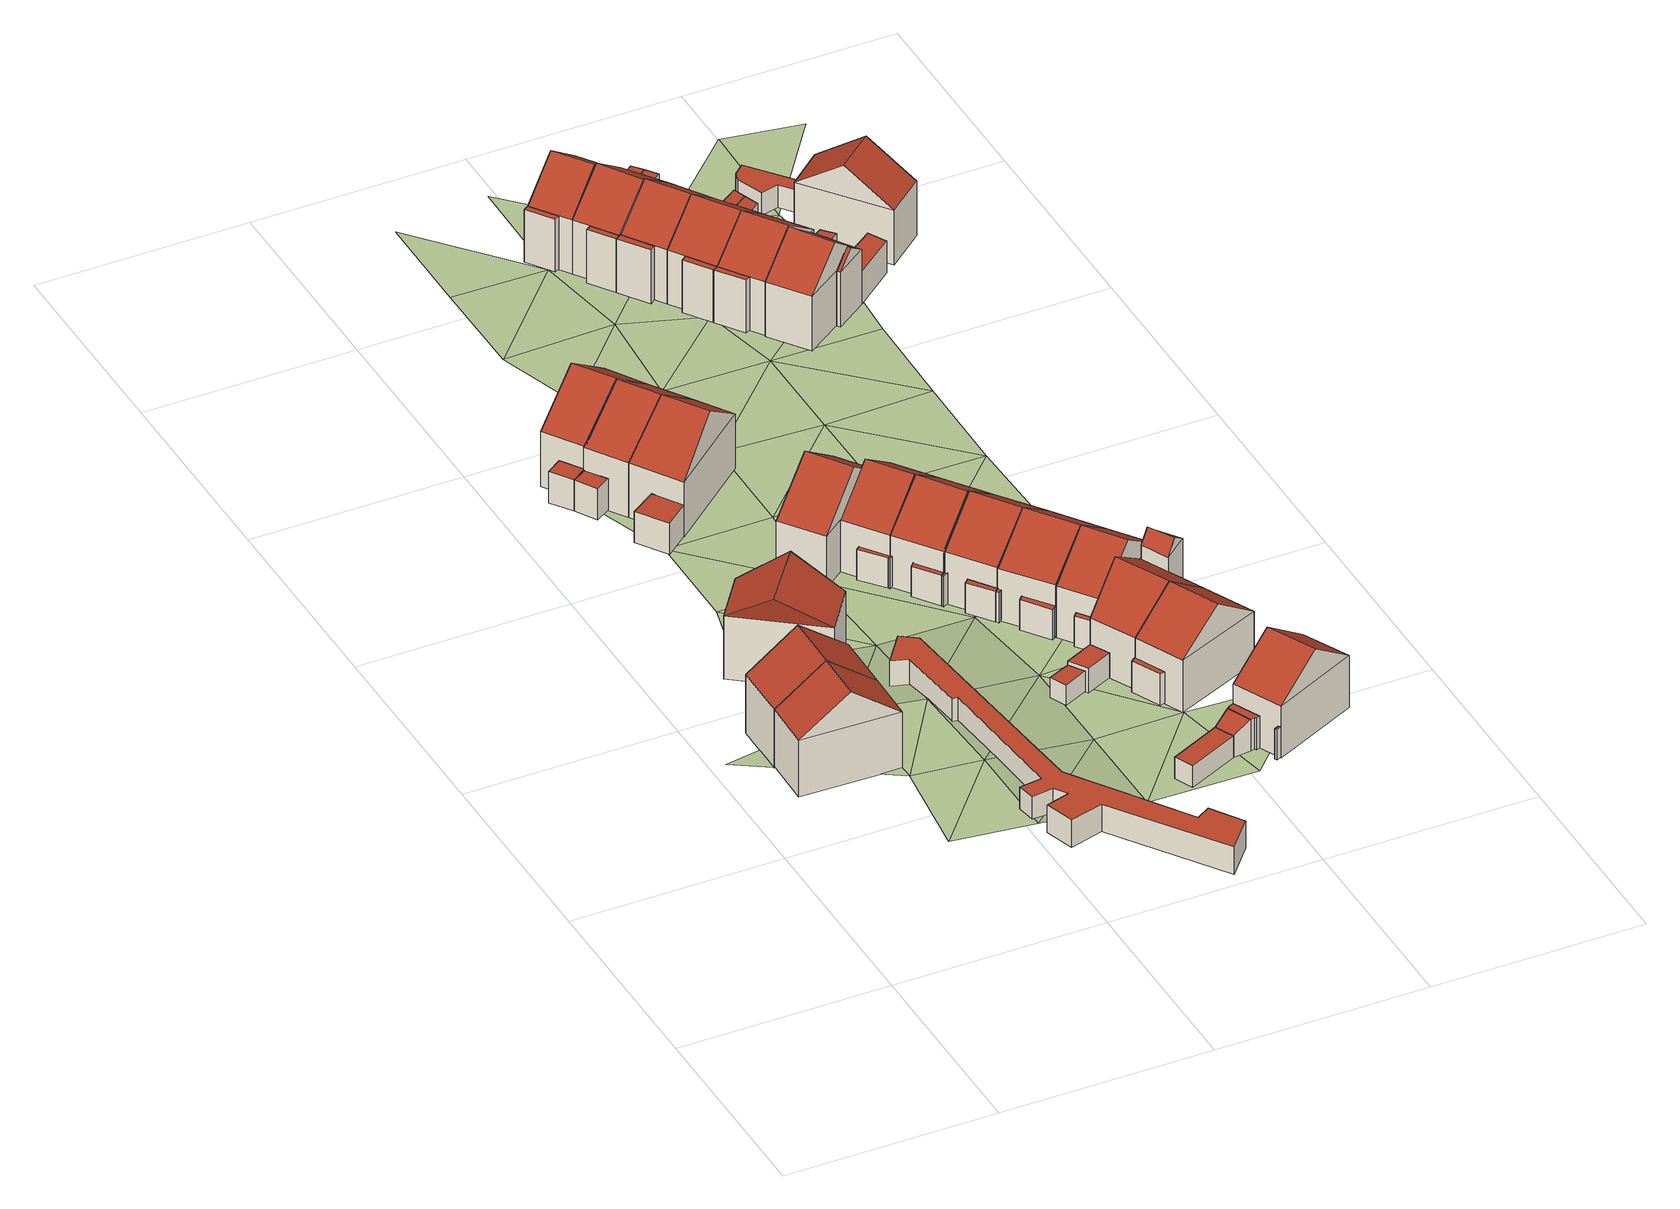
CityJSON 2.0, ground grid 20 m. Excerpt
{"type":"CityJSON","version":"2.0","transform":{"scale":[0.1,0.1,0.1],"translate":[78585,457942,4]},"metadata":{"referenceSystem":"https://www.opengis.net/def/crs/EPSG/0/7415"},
"CityObjects":{
"building1":{"type":"Building","attributes":{"roofType":"1030","RelativeEavesHeight":5.78,"RelativeRidgeHeight":9.32,"AbsoluteEavesHeight":11.36,"AbsoluteRidgeHeight":14.9,"validity":"0"},"geometry":[{"type":"Solid","lod":"2","boundaries":[[[[0,1,2,3]],[[1,4,5,2]],[[4,6,7,5]],[[6,0,3,7]],[[4,1,8]],[[0,6,9]],[[1,0,9,8]],[[6,4,8,9]],[[3,2,5,7]]]],"semantics":{"surfaces":[{"type":"WallSurface"},{"type":"RoofSurface","Direction":271.12,"Slope":53.46},{"type":"RoofSurface","Direction":91.11,"Slope":53.46},{"type":"GroundSurface"}],"values":[[0,0,0,0,0,0,1,2,3]]}}]},
"building2":{"type":"Building","attributes":{"roofType":"1030","RelativeEavesHeight":5.96,"RelativeRidgeHeight":9.49,"AbsoluteEavesHeight":11.36,"AbsoluteRidgeHeight":14.9,"validity":"0"},"geometry":[{"type":"Solid","lod":"2","boundaries":[[[[1,10,11,12]],[[10,13,14,11]],[[13,4,15,14]],[[4,1,12,15]],[[13,10,16]],[[1,4,8]],[[10,1,8,16]],[[4,13,16,8]],[[12,11,14,15]]]],"semantics":{"surfaces":[{"type":"WallSurface"},{"type":"RoofSurface","Direction":271.12,"Slope":53.45},{"type":"RoofSurface","Direction":91.11,"Slope":53.45},{"type":"GroundSurface"}],"values":[[0,0,0,0,0,0,1,2,3]]}}]},
"building3":{"type":"Building","attributes":{"roofType":"1130","RelativeEavesHeight":6.51,"RelativeRidgeHeight":10.04,"AbsoluteEavesHeight":11.36,"AbsoluteRidgeHeight":14.9,"validity":"0"},"geometry":[{"type":"Solid","lod":"2","boundaries":[[[[17,18,19,20]],[[18,21,22,19]],[[21,23,24,22]],[[23,17,20,24]],[[21,18,25]],[[17,23,26]],[[18,17,26,25]],[[23,21,25,26]],[[20,19,22,24]]]],"semantics":{"surfaces":[{"type":"WallSurface"},{"type":"RoofSurface","Direction":216.66,"Slope":-25.27},{"type":"RoofSurface","Direction":127.35,"Slope":53.19},{"type":"RoofSurface","Direction":307.46,"Slope":52.43},{"type":"GroundSurface"}],"values":[[0,0,0,0,1,0,2,3,4]]}}]},
"building4":{"type":"Building","attributes":{"validity":"0"},"children":["building4-1","building4-2","building4-3"]},
"building4-1":{"type":"BuildingPart","attributes":{"roofType":"1000","RelativeEavesHeight":2.72,"RelativeRidgeHeight":2.72,"AbsoluteEavesHeight":7.45,"AbsoluteRidgeHeight":7.45,"validity":"0"},"parents":["building4"],"geometry":[{"type":"Solid","lod":"2","boundaries":[[[[27,28,29,30]],[[28,31,32,29]],[[31,33,34,32]],[[33,27,30,34]],[[33,31,28,27]],[[30,29,32,34]]]],"semantics":{"surfaces":[{"type":"WallSurface"},{"type":"RoofSurface","Direction":354.98,"Slope":90},{"type":"GroundSurface"}],"values":[[0,0,0,0,1,2]]}}]},
"building4-2":{"type":"BuildingPart","attributes":{"roofType":"1030","RelativeEavesHeight":2.73,"RelativeRidgeHeight":4.38,"AbsoluteEavesHeight":7.45,"AbsoluteRidgeHeight":9.09,"validity":"0"},"parents":["building4"],"geometry":[{"type":"Solid","lod":"2","boundaries":[[[[35,36,37,38]],[[36,33,34,37]],[[33,39,40,34]],[[39,35,38,40]],[[33,36,41]],[[35,39,42]],[[36,35,42,41]],[[39,33,41,42]],[[38,37,34,40]]]],"semantics":{"surfaces":[{"type":"WallSurface"},{"type":"RoofSurface","Direction":36.24,"Slope":44.99},{"type":"RoofSurface","Direction":216.6,"Slope":45},{"type":"GroundSurface"}],"values":[[0,0,0,0,0,0,1,2,3]]}}]},
"building4-3":{"type":"BuildingPart","attributes":{"roofType":"1000","RelativeEavesHeight":2.74,"RelativeRidgeHeight":2.74,"AbsoluteEavesHeight":7.45,"AbsoluteRidgeHeight":7.45,"validity":"0"},"parents":["building4"],"geometry":[{"type":"Solid","lod":"2","boundaries":[[[[35,43,44,38]],[[43,45,46,44]],[[45,36,37,46]],[[36,35,38,37]],[[36,45,43,35]],[[38,44,46,37]]]],"semantics":{"surfaces":[{"type":"WallSurface"},{"type":"RoofSurface","Direction":0,"Slope":90},{"type":"GroundSurface"}],"values":[[0,0,0,0,1,2]]}}]},
"building5":{"type":"Building","attributes":{"roofType":"1000","RelativeEavesHeight":2.79,"RelativeRidgeHeight":2.79,"AbsoluteEavesHeight":7.82,"AbsoluteRidgeHeight":7.82,"validity":"0"},"geometry":[{"type":"Solid","lod":"2","boundaries":[[[[47,48,49,50]],[[48,51,52,49]],[[51,53,54,52]],[[53,55,56,54]],[[55,57,58,56]],[[57,59,60,58]],[[59,61,62,60]],[[61,63,64,62]],[[63,65,66,64]],[[65,67,68,66]],[[67,69,70,68]],[[69,71,72,70]],[[71,73,74,72]],[[73,75,76,74]],[[75,77,78,76]],[[77,79,80,78]],[[79,81,82,80]],[[81,83,84,82]],[[83,47,50,84]],[[83,81,79,77,75,73,71,69,67,65,63,61,59,57,55,53,51,48,47]],[[50,49,52,54,56,58,60,62,64,66,68,70,72,74,76,78,80,82,84]]]],"semantics":{"surfaces":[{"type":"WallSurface"},{"type":"RoofSurface","Direction":0,"Slope":90},{"type":"GroundSurface"}],"values":[[0,0,0,0,0,0,0,0,0,0,0,0,0,0,0,0,0,0,0,1,2]]}}]},
"building6":{"type":"Building","attributes":{"validity":"0"},"children":["building6-1","building6-2","building6-3"]},
"building6-1":{"type":"BuildingPart","attributes":{"roofType":"1000","RelativeEavesHeight":3.16,"RelativeRidgeHeight":3.16,"AbsoluteEavesHeight":7.78,"AbsoluteRidgeHeight":7.78,"validity":"0"},"parents":["building6"],"geometry":[{"type":"Solid","lod":"2","boundaries":[[[[85,86,87,88]],[[86,89,90,87]],[[89,91,92,90]],[[91,85,88,92]],[[91,89,86,85]],[[88,87,90,92]]]],"semantics":{"surfaces":[{"type":"WallSurface"},{"type":"RoofSurface","Direction":0,"Slope":90},{"type":"GroundSurface"}],"values":[[0,0,0,0,1,2]]}}]},
"building6-2":{"type":"BuildingPart","attributes":{"roofType":"1030","RelativeEavesHeight":5.59,"RelativeRidgeHeight":9.43,"AbsoluteEavesHeight":10.07,"AbsoluteRidgeHeight":13.91,"validity":"0"},"parents":["building6"],"geometry":[{"type":"Solid","lod":"2","boundaries":[[[[93,94,95,96]],[[94,97,98,95]],[[97,99,100,98]],[[99,93,96,100]],[[97,94,101]],[[93,99,102]],[[94,93,102,101]],[[99,97,101,102]],[[96,95,98,100]]]],"semantics":{"surfaces":[{"type":"WallSurface"},{"type":"RoofSurface","Direction":56.92,"Slope":53.36},{"type":"RoofSurface","Direction":236.39,"Slope":53.36},{"type":"GroundSurface"}],"values":[[0,0,0,0,0,0,1,2,3]]}}]},
"building6-3":{"type":"BuildingPart","attributes":{"roofType":"1010","RelativeEavesHeight":2.82,"RelativeRidgeHeight":2.82,"AbsoluteEavesHeight":7.29,"AbsoluteRidgeHeight":7.29,"validity":"0"},"parents":["building6"],"geometry":[{"type":"Solid","lod":"2","boundaries":[[[[103,104,105,96]],[[104,106,107,105]],[[106,108,109,107]],[[108,103,96,109]],[[108,106,104,103]],[[96,105,107,109]]]],"semantics":{"surfaces":[{"type":"WallSurface"},{"type":"RoofSurface","Direction":0,"Slope":90},{"type":"GroundSurface"}],"values":[[0,0,0,0,1,2]]}}]},
"building7":{"type":"Building","attributes":{"validity":"0"},"children":["building7-1","building7-2","building7-3"]},
"building7-1":{"type":"BuildingPart","attributes":{"roofType":"1030","RelativeEavesHeight":5.61,"RelativeRidgeHeight":9.45,"AbsoluteEavesHeight":10.07,"AbsoluteRidgeHeight":13.91,"validity":"0"},"parents":["building7"],"geometry":[{"type":"Solid","lod":"2","boundaries":[[[[94,110,111,95]],[[110,112,113,111]],[[112,114,115,113]],[[114,94,95,115]],[[112,110,116]],[[94,114,117]],[[110,94,117,116]],[[114,112,116,117]],[[95,111,113,115]]]],"semantics":{"surfaces":[{"type":"WallSurface"},{"type":"RoofSurface","Direction":57.08,"Slope":53.62},{"type":"RoofSurface","Direction":236.84,"Slope":53.62},{"type":"GroundSurface"}],"values":[[0,0,0,0,0,0,1,2,3]]}}]},
"building7-2":{"type":"BuildingPart","attributes":{"roofType":"1000","RelativeEavesHeight":2.84,"RelativeRidgeHeight":2.84,"AbsoluteEavesHeight":7.29,"AbsoluteRidgeHeight":7.29,"validity":"0"},"parents":["building7"],"geometry":[{"type":"Solid","lod":"2","boundaries":[[[[118,119,120,121]],[[119,122,123,120]],[[122,124,125,123]],[[124,118,121,125]],[[124,122,119,118]],[[121,120,123,125]]]],"semantics":{"surfaces":[{"type":"WallSurface"},{"type":"RoofSurface","Direction":0,"Slope":90},{"type":"GroundSurface"}],"values":[[0,0,0,0,1,2]]}}]},
"building7-3":{"type":"BuildingPart","attributes":{"roofType":"1000","RelativeEavesHeight":3.16,"RelativeRidgeHeight":3.16,"AbsoluteEavesHeight":7.78,"AbsoluteRidgeHeight":7.78,"validity":"0"},"parents":["building7"],"geometry":[{"type":"Solid","lod":"2","boundaries":[[[[126,127,128,129]],[[127,130,131,128]],[[130,85,88,131]],[[85,126,129,88]],[[85,130,127,126]],[[129,128,131,88]]]],"semantics":{"surfaces":[{"type":"WallSurface"},{"type":"RoofSurface","Direction":0,"Slope":90},{"type":"GroundSurface"}],"values":[[0,0,0,0,1,2]]}}]},
"building8":{"type":"Building","attributes":{"validity":"0"},"children":["building8-1","building8-2"]},
"building8-1":{"type":"BuildingPart","attributes":{"roofType":"1030","RelativeEavesHeight":5.61,"RelativeRidgeHeight":9.45,"AbsoluteEavesHeight":10.07,"AbsoluteRidgeHeight":13.91,"validity":"0"},"parents":["building8"],"geometry":[{"type":"Solid","lod":"2","boundaries":[[[[132,112,113,133]],[[112,110,111,113]],[[110,134,135,111]],[[134,132,133,135]],[[110,112,116]],[[132,134,136]],[[112,132,136,116]],[[134,110,116,136]],[[133,113,111,135]]]],"semantics":{"surfaces":[{"type":"WallSurface"},{"type":"RoofSurface","Direction":236.71,"Slope":53.75},{"type":"RoofSurface","Direction":56.67,"Slope":53.75},{"type":"GroundSurface"}],"values":[[0,0,0,0,0,0,1,2,3]]}}]},
"building8-2":{"type":"BuildingPart","attributes":{"roofType":"1000","RelativeEavesHeight":3.17,"RelativeRidgeHeight":3.17,"AbsoluteEavesHeight":7.78,"AbsoluteRidgeHeight":7.78,"validity":"0"},"parents":["building8"],"geometry":[{"type":"Solid","lod":"2","boundaries":[[[[137,138,139,140]],[[138,141,142,139]],[[141,143,144,142]],[[143,137,140,144]],[[143,141,138,137]],[[140,139,142,144]]]],"semantics":{"surfaces":[{"type":"WallSurface"},{"type":"RoofSurface","Direction":0,"Slope":90},{"type":"GroundSurface"}],"values":[[0,0,0,0,1,2]]}}]},
"building9":{"type":"Building","attributes":{"roofType":"1030","RelativeEavesHeight":5.32,"RelativeRidgeHeight":9.09,"AbsoluteEavesHeight":9.82,"AbsoluteRidgeHeight":13.59,"validity":"0"},"geometry":[{"type":"Solid","lod":"2","boundaries":[[[[145,146,147,148]],[[146,149,150,147]],[[149,151,152,150]],[[151,145,148,152]],[[149,146,153]],[[145,151,154]],[[146,145,154,153]],[[151,149,153,154]],[[148,147,150,152]]]],"semantics":{"surfaces":[{"type":"WallSurface"},{"type":"RoofSurface","Direction":234.2,"Slope":53.7},{"type":"RoofSurface","Direction":54.05,"Slope":53.7},{"type":"GroundSurface"}],"values":[[0,0,0,0,0,0,1,2,3]]}}]},
"building10":{"type":"Building","attributes":{"validity":"0"},"children":["building10-1","building10-2"]},
"building10-1":{"type":"BuildingPart","attributes":{"roofType":"1030","RelativeEavesHeight":5.3,"RelativeRidgeHeight":8.58,"AbsoluteEavesHeight":9.82,"AbsoluteRidgeHeight":13.09,"validity":"0"},"parents":["building10"],"geometry":[{"type":"Solid","lod":"2","boundaries":[[[[155,156,157,158]],[[156,159,160,157]],[[159,161,162,160]],[[161,155,158,162]],[[159,156,163]],[[155,161,164]],[[156,155,164,163]],[[161,159,163,164]],[[158,157,160,162]]]],"semantics":{"surfaces":[{"type":"WallSurface"},{"type":"RoofSurface","Direction":233.83,"Slope":54.18},{"type":"RoofSurface","Direction":53.82,"Slope":54.18},{"type":"GroundSurface"}],"values":[[0,0,0,0,0,0,1,2,3]]}}]},
"building10-2":{"type":"BuildingPart","attributes":{"roofType":"1000","RelativeEavesHeight":3.09,"RelativeRidgeHeight":3.09,"AbsoluteEavesHeight":7.72,"AbsoluteRidgeHeight":7.72,"validity":"0"},"parents":["building10"],"geometry":[{"type":"Solid","lod":"2","boundaries":[[[[165,166,167,168]],[[166,169,170,167]],[[169,171,172,170]],[[171,165,168,172]],[[171,169,166,165]],[[168,167,170,172]]]],"semantics":{"surfaces":[{"type":"WallSurface"},{"type":"RoofSurface","Direction":0,"Slope":90},{"type":"GroundSurface"}],"values":[[0,0,0,0,1,2]]}}]},
"building11":{"type":"Building","attributes":{"validity":"0"},"children":["building11-1","building11-2","building11-3"]},
"building11-1":{"type":"BuildingPart","attributes":{"roofType":"1000","RelativeEavesHeight":3.09,"RelativeRidgeHeight":3.09,"AbsoluteEavesHeight":7.72,"AbsoluteRidgeHeight":7.72,"validity":"0"},"parents":["building11"],"geometry":[{"type":"Solid","lod":"2","boundaries":[[[[165,173,174,168]],[[173,175,176,174]],[[175,166,167,176]],[[166,165,168,167]],[[166,175,173,165]],[[168,174,176,167]]]],"semantics":{"surfaces":[{"type":"WallSurface"},{"type":"RoofSurface","Direction":0,"Slope":90},{"type":"GroundSurface"}],"values":[[0,0,0,0,1,2]]}}]},
"building11-2":{"type":"BuildingPart","attributes":{"roofType":"1030","RelativeEavesHeight":5.3,"RelativeRidgeHeight":8.58,"AbsoluteEavesHeight":9.82,"AbsoluteRidgeHeight":13.09,"validity":"0"},"parents":["building11"],"geometry":[{"type":"Solid","lod":"2","boundaries":[[[[177,155,158,178]],[[155,161,162,158]],[[161,179,180,162]],[[179,177,178,180]],[[161,155,181]],[[177,179,182]],[[155,177,182,181]],[[179,161,181,182]],[[178,158,162,180]]]],"semantics":{"surfaces":[{"type":"WallSurface"},{"type":"RoofSurface","Direction":234.07,"Slope":54.07},{"type":"RoofSurface","Direction":53.9,"Slope":54.07},{"type":"GroundSurface"}],"values":[[0,0,0,0,0,0,1,2,3]]}}]},
"building11-3":{"type":"BuildingPart","attributes":{"roofType":"1000","RelativeEavesHeight":3.11,"RelativeRidgeHeight":3.11,"AbsoluteEavesHeight":7.72,"AbsoluteRidgeHeight":7.72,"validity":"0"},"parents":["building11"],"geometry":[{"type":"Solid","lod":"2","boundaries":[[[[183,184,185,186]],[[184,187,188,185]],[[187,189,190,188]],[[189,183,186,190]],[[189,187,184,183]],[[186,185,188,190]]]],"semantics":{"surfaces":[{"type":"WallSurface"},{"type":"RoofSurface","Direction":0,"Slope":90},{"type":"GroundSurface"}],"values":[[0,0,0,0,1,2]]}}]},
"building12":{"type":"Building","attributes":{"validity":"0"},"children":["building12-1","building12-2","building12-3"]},
"building12-1":{"type":"BuildingPart","attributes":{"roofType":"1000","RelativeEavesHeight":3.13,"RelativeRidgeHeight":3.13,"AbsoluteEavesHeight":7.72,"AbsoluteRidgeHeight":7.72,"validity":"0"},"parents":["building12"],"geometry":[{"type":"Solid","lod":"2","boundaries":[[[[191,192,193,194]],[[192,195,196,193]],[[195,197,198,196]],[[197,191,194,198]],[[197,195,192,191]],[[194,193,196,198]]]],"semantics":{"surfaces":[{"type":"WallSurface"},{"type":"RoofSurface","Direction":0,"Slope":90},{"type":"GroundSurface"}],"values":[[0,0,0,0,1,2]]}}]},
"building12-2":{"type":"BuildingPart","attributes":{"roofType":"1030","RelativeEavesHeight":5.32,"RelativeRidgeHeight":8.6,"AbsoluteEavesHeight":9.82,"AbsoluteRidgeHeight":13.09,"validity":"0"},"parents":["building12"],"geometry":[{"type":"Solid","lod":"2","boundaries":[[[[199,200,201,202]],[[200,179,180,201]],[[179,203,204,180]],[[203,199,202,204]],[[179,200,205]],[[199,203,206]],[[200,199,206,205]],[[203,179,205,206]],[[202,201,180,204]]]],"semantics":{"surfaces":[{"type":"WallSurface"},{"type":"RoofSurface","Direction":233.86,"Slope":54.07},{"type":"RoofSurface","Direction":53.82,"Slope":54.07},{"type":"GroundSurface"}],"values":[[0,0,0,0,0,0,1,2,3]]}}]},
"building12-3":{"type":"BuildingPart","attributes":{"roofType":"1000","RelativeEavesHeight":3.12,"RelativeRidgeHeight":3.12,"AbsoluteEavesHeight":7.72,"AbsoluteRidgeHeight":7.72,"validity":"0"},"parents":["building12"],"geometry":[{"type":"Solid","lod":"2","boundaries":[[[[207,208,209,210]],[[208,211,212,209]],[[211,184,185,212]],[[184,207,210,185]],[[184,211,208,207]],[[210,209,212,185]]]],"semantics":{"surfaces":[{"type":"WallSurface"},{"type":"RoofSurface","Direction":0,"Slope":90},{"type":"GroundSurface"}],"values":[[0,0,0,0,1,2]]}}]},
"building13":{"type":"Building","attributes":{"validity":"0"},"children":["building13-1","building13-2","building13-3","building13-4","building13-5"]},
"building13-1":{"type":"BuildingPart","attributes":{"roofType":"1030","RelativeEavesHeight":6.73,"RelativeRidgeHeight":7.83,"AbsoluteEavesHeight":11.2,"AbsoluteRidgeHeight":12.29,"validity":"0"},"parents":["building13"],"geometry":[{"type":"Solid","lod":"2","boundaries":[[[[213,214,215,216]],[[214,217,218,215]],[[217,219,220,218]],[[219,213,216,220]],[[217,214,221]],[[213,219,222]],[[214,213,222,221]],[[219,217,221,222]],[[216,215,218,220]]]],"semantics":{"surfaces":[{"type":"WallSurface"},{"type":"RoofSurface","Direction":242.13,"Slope":50.67},{"type":"RoofSurface","Direction":56.68,"Slope":51.04},{"type":"GroundSurface"}],"values":[[0,0,0,0,0,0,1,2,3]]}}]},
"building13-2":{"type":"BuildingPart","attributes":{"roofType":"1000","RelativeEavesHeight":3.24,"RelativeRidgeHeight":3.24,"AbsoluteEavesHeight":7.83,"AbsoluteRidgeHeight":7.83,"validity":"0"},"parents":["building13"],"geometry":[{"type":"Solid","lod":"2","boundaries":[[[[223,224,225,226]],[[224,227,228,225]],[[227,223,226,228]],[[227,224,223]],[[226,225,228]]]],"semantics":{"surfaces":[{"type":"WallSurface"},{"type":"RoofSurface","Direction":0,"Slope":90},{"type":"GroundSurface"}],"values":[[0,0,0,1,2]]}}]},
"building13-3":{"type":"BuildingPart","attributes":{"roofType":"1000","RelativeEavesHeight":2.12,"RelativeRidgeHeight":2.12,"AbsoluteEavesHeight":6.72,"AbsoluteRidgeHeight":6.72,"validity":"0"},"parents":["building13"],"geometry":[{"type":"Solid","lod":"2","boundaries":[[[[229,230,231,232]],[[230,233,234,231]],[[233,235,236,234]],[[235,229,232,236]],[[235,233,230,229]],[[232,231,234,236]]]],"semantics":{"surfaces":[{"type":"WallSurface"},{"type":"RoofSurface","Direction":0,"Slope":90},{"type":"GroundSurface"}],"values":[[0,0,0,0,1,2]]}}]},
"building13-4":{"type":"BuildingPart","attributes":{"roofType":"1000","RelativeEavesHeight":2.55,"RelativeRidgeHeight":2.55,"AbsoluteEavesHeight":7.13,"AbsoluteRidgeHeight":7.13,"validity":"0"},"parents":["building13"],"geometry":[{"type":"Solid","lod":"2","boundaries":[[[[237,238,239,240]],[[238,241,242,239]],[[241,243,236,242]],[[243,237,240,236]],[[243,241,238,237]],[[240,239,242,236]]]],"semantics":{"surfaces":[{"type":"WallSurface"},{"type":"RoofSurface","Direction":0,"Slope":90},{"type":"GroundSurface"}],"values":[[0,0,0,0,1,2]]}}]},
"building13-5":{"type":"BuildingPart","attributes":{"roofType":"1030","RelativeEavesHeight":5.34,"RelativeRidgeHeight":8.6,"AbsoluteEavesHeight":9.84,"AbsoluteRidgeHeight":13.11,"validity":"0"},"parents":["building13"],"geometry":[{"type":"Solid","lod":"2","boundaries":[[[[244,245,246,247]],[[245,248,215,246]],[[248,249,250,215]],[[249,244,247,250]],[[248,245,251]],[[244,249,252]],[[245,244,252,251]],[[249,248,251,252]],[[247,246,215,250]]]],"semantics":{"surfaces":[{"type":"WallSurface"},{"type":"RoofSurface","Direction":244.43,"Slope":54.4},{"type":"RoofSurface","Direction":64.62,"Slope":54.39},{"type":"GroundSurface"}],"values":[[0,0,0,0,0,0,1,2,3]]}}]},
"building14":{"type":"Building","attributes":{"validity":"0"},"children":["building14-1","building14-2","building14-3","building14-4","building14-5"]},
"building14-1":{"type":"BuildingPart","attributes":{"roofType":"1010","RelativeEavesHeight":2.75,"RelativeRidgeHeight":3.25,"AbsoluteEavesHeight":7.33,"AbsoluteRidgeHeight":7.83,"validity":"0"},"parents":["building14"],"geometry":[{"type":"Solid","lod":"2","boundaries":[[[[253,254,255,256]],[[254,257,258,255]],[[257,259,260,258]],[[259,253,256,260]],[[259,257,254,253]],[[256,255,258,260]]]],"semantics":{"surfaces":[{"type":"WallSurface"},{"type":"RoofSurface","Direction":244.72,"Slope":57.91},{"type":"GroundSurface"}],"values":[[0,0,0,0,1,2]]}}]},
"building14-2":{"type":"BuildingPart","attributes":{"roofType":"1000","RelativeEavesHeight":3.26,"RelativeRidgeHeight":3.26,"AbsoluteEavesHeight":7.83,"AbsoluteRidgeHeight":7.83,"validity":"0"},"parents":["building14"],"geometry":[{"type":"Solid","lod":"2","boundaries":[[[[257,261,262,258]],[[261,263,264,262]],[[263,265,266,264]],[[265,267,268,266]],[[267,269,270,268]],[[269,271,272,270]],[[271,259,260,272]],[[259,257,258,260]],[[259,271,269,267,265,263,261,257]],[[258,262,264,266,268,270,272,260]]]],"semantics":{"surfaces":[{"type":"WallSurface"},{"type":"RoofSurface","Direction":0,"Slope":90},{"type":"GroundSurface"}],"values":[[0,0,0,0,0,0,0,0,1,2]]}}]},
"building14-3":{"type":"BuildingPart","attributes":{"roofType":"1030","RelativeEavesHeight":5.39,"RelativeRidgeHeight":8.65,"AbsoluteEavesHeight":9.84,"AbsoluteRidgeHeight":13.11,"validity":"0"},"parents":["building14"],"geometry":[{"type":"Solid","lod":"2","boundaries":[[[[273,274,275,276]],[[274,277,278,275]],[[277,279,280,278]],[[279,273,276,280]],[[277,274,281]],[[273,279,282]],[[274,273,282,281]],[[279,277,281,282]],[[276,275,278,280]]]],"semantics":{"surfaces":[{"type":"WallSurface"},{"type":"RoofSurface","Direction":244.48,"Slope":54.4},{"type":"RoofSurface","Direction":64.62,"Slope":54.4},{"type":"GroundSurface"}],"values":[[0,0,0,0,0,0,1,2,3]]}}]},
"building14-4":{"type":"BuildingPart","attributes":{"roofType":"1000","RelativeEavesHeight":3.17,"RelativeRidgeHeight":3.17,"AbsoluteEavesHeight":7.74,"AbsoluteRidgeHeight":7.74,"validity":"0"},"parents":["building14"],"geometry":[{"type":"Solid","lod":"2","boundaries":[[[[283,284,285,286]],[[284,287,288,285]],[[287,289,290,288]],[[289,283,286,290]],[[289,287,284,283]],[[286,285,288,290]]]],"semantics":{"surfaces":[{"type":"WallSurface"},{"type":"RoofSurface","Direction":0,"Slope":90},{"type":"GroundSurface"}],"values":[[0,0,0,0,1,2]]}}]},
"building14-5":{"type":"BuildingPart","attributes":{"roofType":"1000","RelativeEavesHeight":2.23,"RelativeRidgeHeight":2.23,"AbsoluteEavesHeight":6.83,"AbsoluteRidgeHeight":6.83,"validity":"0"},"parents":["building14"],"geometry":[{"type":"Solid","lod":"2","boundaries":[[[[253,291,292,256]],[[291,293,294,292]],[[293,254,255,294]],[[254,253,256,255]],[[254,293,291,253]],[[256,292,294,255]]]],"semantics":{"surfaces":[{"type":"WallSurface"},{"type":"RoofSurface","Direction":0,"Slope":90},{"type":"GroundSurface"}],"values":[[0,0,0,0,1,2]]}}]},
"building15":{"type":"Building","attributes":{"validity":"0"},"children":["building15-1","building15-2","building15-3"]},
"building15-1":{"type":"BuildingPart","attributes":{"roofType":"1030","RelativeEavesHeight":5.33,"RelativeRidgeHeight":8.61,"AbsoluteEavesHeight":9.82,"AbsoluteRidgeHeight":13.09,"validity":"0"},"parents":["building15"],"geometry":[{"type":"Solid","lod":"2","boundaries":[[[[295,296,297,298]],[[296,203,204,297]],[[203,299,300,204]],[[299,295,298,300]],[[203,296,206]],[[295,299,301]],[[296,295,301,206]],[[299,203,206,301]],[[298,297,204,300]]]],"semantics":{"surfaces":[{"type":"WallSurface"},{"type":"RoofSurface","Direction":233.16,"Slope":54.11},{"type":"RoofSurface","Direction":53.59,"Slope":54.11},{"type":"GroundSurface"}],"values":[[0,0,0,0,0,0,1,2,3]]}}]},
"building15-2":{"type":"BuildingPart","attributes":{"roofType":"1000","RelativeEavesHeight":3.15,"RelativeRidgeHeight":3.15,"AbsoluteEavesHeight":7.72,"AbsoluteRidgeHeight":7.72,"validity":"0"},"parents":["building15"],"geometry":[{"type":"Solid","lod":"2","boundaries":[[[[302,303,304,305]],[[303,306,307,304]],[[306,308,309,307]],[[308,310,311,309]],[[310,302,305,311]],[[310,308,306,303,302]],[[305,304,307,309,311]]]],"semantics":{"surfaces":[{"type":"WallSurface"},{"type":"RoofSurface","Direction":0,"Slope":90},{"type":"GroundSurface"}],"values":[[0,0,0,0,0,1,2]]}}]},
"building15-3":{"type":"BuildingPart","attributes":{"roofType":"1000","RelativeEavesHeight":3.13,"RelativeRidgeHeight":3.13,"AbsoluteEavesHeight":7.72,"AbsoluteRidgeHeight":7.72,"validity":"0"},"parents":["building15"],"geometry":[{"type":"Solid","lod":"2","boundaries":[[[[312,313,314,315]],[[313,316,317,314]],[[316,191,194,317]],[[191,312,315,194]],[[191,316,313,312]],[[315,314,317,194]]]],"semantics":{"surfaces":[{"type":"WallSurface"},{"type":"RoofSurface","Direction":0,"Slope":90},{"type":"GroundSurface"}],"values":[[0,0,0,0,1,2]]}}]},
"building16":{"type":"Building","attributes":{"validity":"0"},"children":["building16-1","building16-2"]},
"building16-1":{"type":"BuildingPart","attributes":{"roofType":"1030","RelativeEavesHeight":5.37,"RelativeRidgeHeight":8.63,"AbsoluteEavesHeight":9.84,"AbsoluteRidgeHeight":13.11,"validity":"0"},"parents":["building16"],"geometry":[{"type":"Solid","lod":"2","boundaries":[[[[318,244,247,319]],[[244,249,250,247]],[[249,320,321,250]],[[320,318,319,321]],[[249,244,252]],[[318,320,322]],[[244,318,322,252]],[[320,249,252,322]],[[319,247,250,321]]]],"semantics":{"surfaces":[{"type":"WallSurface"},{"type":"RoofSurface","Direction":245.34,"Slope":54.37},{"type":"RoofSurface","Direction":64.92,"Slope":54.36},{"type":"GroundSurface"}],"values":[[0,0,0,0,0,0,1,2,3]]}}]},
"building16-2":{"type":"BuildingPart","attributes":{"roofType":"1000","RelativeEavesHeight":3.24,"RelativeRidgeHeight":3.24,"AbsoluteEavesHeight":7.83,"AbsoluteRidgeHeight":7.83,"validity":"0"},"parents":["building16"],"geometry":[{"type":"Solid","lod":"2","boundaries":[[[[227,323,324,228]],[[323,325,326,324]],[[325,223,226,326]],[[223,227,228,226]],[[223,325,323,227]],[[228,324,326,226]]]],"semantics":{"surfaces":[{"type":"WallSurface"},{"type":"RoofSurface","Direction":0,"Slope":90},{"type":"GroundSurface"}],"values":[[0,0,0,0,1,2]]}}]},
"building17":{"type":"Building","attributes":{"validity":"0"},"children":["building17-1","building17-2"]},
"building17-1":{"type":"BuildingPart","attributes":{"roofType":"1000","RelativeEavesHeight":3.15,"RelativeRidgeHeight":3.15,"AbsoluteEavesHeight":7.72,"AbsoluteRidgeHeight":7.72,"validity":"0"},"parents":["building17"],"geometry":[{"type":"Solid","lod":"2","boundaries":[[[[327,328,329,330]],[[328,331,332,329]],[[331,333,334,332]],[[333,327,330,334]],[[333,331,328,327]],[[330,329,332,334]]]],"semantics":{"surfaces":[{"type":"WallSurface"},{"type":"RoofSurface","Direction":0,"Slope":90},{"type":"GroundSurface"}],"values":[[0,0,0,0,1,2]]}}]},
"building17-2":{"type":"BuildingPart","attributes":{"roofType":"1030","RelativeEavesHeight":5.34,"RelativeRidgeHeight":8.62,"AbsoluteEavesHeight":9.82,"AbsoluteRidgeHeight":13.09,"validity":"0"},"parents":["building17"],"geometry":[{"type":"Solid","lod":"2","boundaries":[[[[335,336,337,338]],[[336,299,300,337]],[[299,339,218,300]],[[339,335,338,218]],[[299,336,301]],[[335,339,340]],[[336,335,340,301]],[[339,299,301,340]],[[338,337,300,218]]]],"semantics":{"surfaces":[{"type":"WallSurface"},{"type":"RoofSurface","Direction":234.24,"Slope":54.16},{"type":"RoofSurface","Direction":53.95,"Slope":54.16},{"type":"GroundSurface"}],"values":[[0,0,0,0,0,0,1,2,3]]}}]},
"building18":{"type":"Building","attributes":{"validity":"0"},"children":["building18-1","building18-2","building18-3"]},
"building18-1":{"type":"BuildingPart","attributes":{"roofType":"1030","RelativeEavesHeight":5.43,"RelativeRidgeHeight":8.55,"AbsoluteEavesHeight":9.87,"AbsoluteRidgeHeight":12.99,"validity":"0"},"parents":["building18"],"geometry":[{"type":"Solid","lod":"2","boundaries":[[[[341,342,343,344]],[[342,345,346,343]],[[345,347,348,346]],[[347,341,344,348]],[[345,342,349]],[[341,347,350]],[[342,341,350,349]],[[347,345,349,350]],[[344,343,346,348]]]],"semantics":{"surfaces":[{"type":"WallSurface"},{"type":"RoofSurface","Direction":234.9,"Slope":52.38},{"type":"RoofSurface","Direction":54.9,"Slope":52.38},{"type":"GroundSurface"}],"values":[[0,0,0,0,0,0,1,2,3]]}}]},
"building18-2":{"type":"BuildingPart","attributes":{"roofType":"1000","RelativeEavesHeight":5.42,"RelativeRidgeHeight":5.42,"AbsoluteEavesHeight":9.87,"AbsoluteRidgeHeight":9.87,"validity":"0"},"parents":["building18"],"geometry":[{"type":"Solid","lod":"2","boundaries":[[[[342,351,352,353]],[[351,354,355,352]],[[354,356,357,355]],[[356,342,353,357]],[[356,354,351,342]],[[353,352,355,357]]]],"semantics":{"surfaces":[{"type":"WallSurface"},{"type":"RoofSurface","Direction":0,"Slope":90},{"type":"GroundSurface"}],"values":[[0,0,0,0,1,2]]}}]},
"building18-3":{"type":"BuildingPart","attributes":{"roofType":"1000","RelativeEavesHeight":2.54,"RelativeRidgeHeight":2.54,"AbsoluteEavesHeight":6.92,"AbsoluteRidgeHeight":6.92,"validity":"0"},"parents":["building18"],"geometry":[{"type":"Solid","lod":"2","boundaries":[[[[358,359,360,361]],[[359,362,363,360]],[[362,364,365,363]],[[364,366,367,365]],[[366,368,369,367]],[[368,370,348,369]],[[370,371,346,348]],[[371,358,361,346]],[[371,370,368,366,364,362,359,358]],[[361,360,363,365,367,369,348,346]]]],"semantics":{"surfaces":[{"type":"WallSurface"},{"type":"RoofSurface","Direction":0,"Slope":90},{"type":"GroundSurface"}],"values":[[0,0,0,0,0,0,0,0,1,2]]}}]},
"building19":{"type":"Building","attributes":{"validity":"0"},"children":["building19-1","building19-2","building19-3"]},
"building19-1":{"type":"BuildingPart","attributes":{"roofType":"1000","RelativeEavesHeight":5.47,"RelativeRidgeHeight":5.47,"AbsoluteEavesHeight":9.87,"AbsoluteRidgeHeight":9.87,"validity":"0"},"parents":["building19"],"geometry":[{"type":"Solid","lod":"2","boundaries":[[[[372,373,374,375]],[[373,376,377,374]],[[376,378,379,377]],[[378,372,375,379]],[[378,376,373,372]],[[375,374,377,379]]]],"semantics":{"surfaces":[{"type":"WallSurface"},{"type":"RoofSurface","Direction":0,"Slope":90},{"type":"GroundSurface"}],"values":[[0,0,0,0,1,2]]}}]},
"building19-2":{"type":"BuildingPart","attributes":{"roofType":"1000","RelativeEavesHeight":2.55,"RelativeRidgeHeight":2.55,"AbsoluteEavesHeight":6.92,"AbsoluteRidgeHeight":6.92,"validity":"0"},"parents":["building19"],"geometry":[{"type":"Solid","lod":"2","boundaries":[[[[380,368,369,381]],[[368,382,383,369]],[[382,384,385,383]],[[384,386,387,385]],[[386,388,389,387]],[[388,390,391,389]],[[390,392,393,391]],[[392,380,381,393]],[[392,390,388,386,384,382,368,380]],[[381,369,383,385,387,389,391,393]]]],"semantics":{"surfaces":[{"type":"WallSurface"},{"type":"RoofSurface","Direction":0,"Slope":90},{"type":"GroundSurface"}],"values":[[0,0,0,0,0,0,0,0,1,2]]}}]},
"building19-3":{"type":"BuildingPart","attributes":{"roofType":"1030","RelativeEavesHeight":5.47,"RelativeRidgeHeight":8.59,"AbsoluteEavesHeight":9.87,"AbsoluteRidgeHeight":12.99,"validity":"0"},"parents":["building19"],"geometry":[{"type":"Solid","lod":"2","boundaries":[[[[372,341,344,375]],[[341,394,381,344]],[[394,395,396,381]],[[395,372,375,396]],[[394,341,397]],[[372,395,398]],[[341,372,398,397]],[[395,394,397,398]],[[375,344,381,396]]]],"semantics":{"surfaces":[{"type":"WallSurface"},{"type":"RoofSurface","Direction":234.98,"Slope":53.4},{"type":"RoofSurface","Direction":55.13,"Slope":53.4},{"type":"GroundSurface"}],"values":[[0,0,0,0,0,0,1,2,3]]}}]},
"building20":{"type":"Building","attributes":{"validity":"0"},"children":["building20-1","building20-2","building20-3"]},
"building20-1":{"type":"BuildingPart","attributes":{"roofType":"1000","RelativeEavesHeight":5.47,"RelativeRidgeHeight":5.47,"AbsoluteEavesHeight":9.87,"AbsoluteRidgeHeight":9.87,"validity":"0"},"parents":["building20"],"geometry":[{"type":"Solid","lod":"2","boundaries":[[[[399,400,401,402]],[[400,403,404,401]],[[403,373,374,404]],[[373,399,402,374]],[[373,403,400,399]],[[402,401,404,374]]]],"semantics":{"surfaces":[{"type":"WallSurface"},{"type":"RoofSurface","Direction":0,"Slope":90},{"type":"GroundSurface"}],"values":[[0,0,0,0,1,2]]}}]},
"building20-2":{"type":"BuildingPart","attributes":{"roofType":"1000","RelativeEavesHeight":2.4,"RelativeRidgeHeight":2.4,"AbsoluteEavesHeight":6.73,"AbsoluteRidgeHeight":6.73,"validity":"0"},"parents":["building20"],"geometry":[{"type":"Solid","lod":"2","boundaries":[[[[405,406,407,408]],[[406,409,410,407]],[[409,411,412,410]],[[411,413,414,412]],[[413,415,416,414]],[[415,417,418,416]],[[417,419,420,418]],[[419,405,408,420]],[[419,417,415,413,411,409,406,405]],[[408,407,410,412,414,416,418,420]]]],"semantics":{"surfaces":[{"type":"WallSurface"},{"type":"RoofSurface","Direction":0,"Slope":90},{"type":"GroundSurface"}],"values":[[0,0,0,0,0,0,0,0,1,2]]}}]},
"building20-3":{"type":"BuildingPart","attributes":{"roofType":"1030","RelativeEavesHeight":5.47,"RelativeRidgeHeight":8.59,"AbsoluteEavesHeight":9.87,"AbsoluteRidgeHeight":12.99,"validity":"0"},"parents":["building20"],"geometry":[{"type":"Solid","lod":"2","boundaries":[[[[421,399,402,422]],[[399,395,396,402]],[[395,423,424,396]],[[423,421,422,424]],[[395,399,425]],[[421,423,426]],[[399,421,426,425]],[[423,395,425,426]],[[422,402,396,424]]]],"semantics":{"surfaces":[{"type":"WallSurface"},{"type":"RoofSurface","Direction":235.11,"Slope":53.21},{"type":"RoofSurface","Direction":55.19,"Slope":53.21},{"type":"GroundSurface"}],"values":[[0,0,0,0,0,0,1,2,3]]}}]},
"building21":{"type":"Building","attributes":{"validity":"0"},"children":["building21-1","building21-2","building21-3"]},
"building21-1":{"type":"BuildingPart","attributes":{"roofType":"1000","RelativeEavesHeight":5.4,"RelativeRidgeHeight":5.4,"AbsoluteEavesHeight":9.87,"AbsoluteRidgeHeight":9.87,"validity":"0"},"parents":["building21"],"geometry":[{"type":"Solid","lod":"2","boundaries":[[[[427,428,429,430]],[[428,431,432,429]],[[431,433,434,432]],[[433,427,430,434]],[[433,431,428,427]],[[430,429,432,434]]]],"semantics":{"surfaces":[{"type":"WallSurface"},{"type":"RoofSurface","Direction":0,"Slope":90},{"type":"GroundSurface"}],"values":[[0,0,0,0,1,2]]}}]},
"building21-2":{"type":"BuildingPart","attributes":{"roofType":"1000","RelativeEavesHeight":2.39,"RelativeRidgeHeight":2.39,"AbsoluteEavesHeight":6.73,"AbsoluteRidgeHeight":6.73,"validity":"0"},"parents":["building21"],"geometry":[{"type":"Solid","lod":"2","boundaries":[[[[405,419,420,408]],[[419,435,436,420]],[[435,437,438,436]],[[437,439,440,438]],[[439,405,408,440]],[[439,437,435,419,405]],[[408,420,436,438,440]]]],"semantics":{"surfaces":[{"type":"WallSurface"},{"type":"RoofSurface","Direction":0,"Slope":90},{"type":"GroundSurface"}],"values":[[0,0,0,0,0,1,2]]}}]},
"building21-3":{"type":"BuildingPart","attributes":{"roofType":"1030","RelativeEavesHeight":5.47,"RelativeRidgeHeight":8.59,"AbsoluteEavesHeight":9.87,"AbsoluteRidgeHeight":12.99,"validity":"0"},"parents":["building21"],"geometry":[{"type":"Solid","lod":"2","boundaries":[[[[423,441,442,424]],[[441,427,443,442]],[[427,421,422,443]],[[421,423,424,422]],[[427,441,444]],[[423,421,426]],[[441,423,426,444]],[[421,427,444,426]],[[424,442,443,422]]]],"semantics":{"surfaces":[{"type":"WallSurface"},{"type":"RoofSurface","Direction":54.79,"Slope":53.2},{"type":"RoofSurface","Direction":234.98,"Slope":53.2},{"type":"GroundSurface"}],"values":[[0,0,0,0,0,0,1,2,3]]}}]},
"building22":{"type":"Building","attributes":{"validity":"0"},"children":["building22-1","building22-2","building22-3","building22-4"]},
"building22-1":{"type":"BuildingPart","attributes":{"roofType":"1030","RelativeEavesHeight":5.47,"RelativeRidgeHeight":8.59,"AbsoluteEavesHeight":9.87,"AbsoluteRidgeHeight":12.99,"validity":"0"},"parents":["building22"],"geometry":[{"type":"Solid","lod":"2","boundaries":[[[[445,427,443,446]],[[427,441,442,443]],[[441,447,448,442]],[[447,445,446,448]],[[441,427,444]],[[445,447,449]],[[427,445,449,444]],[[447,441,444,449]],[[446,443,442,448]]]],"semantics":{"surfaces":[{"type":"WallSurface"},{"type":"RoofSurface","Direction":234.71,"Slope":53.22},{"type":"RoofSurface","Direction":54.7,"Slope":53.22},{"type":"GroundSurface"}],"values":[[0,0,0,0,0,0,1,2,3]]}}]},
"building22-2":{"type":"BuildingPart","attributes":{"roofType":"1000","RelativeEavesHeight":2.39,"RelativeRidgeHeight":2.39,"AbsoluteEavesHeight":6.73,"AbsoluteRidgeHeight":6.73,"validity":"0"},"parents":["building22"],"geometry":[{"type":"Solid","lod":"2","boundaries":[[[[450,451,452,453]],[[451,454,455,452]],[[454,456,457,455]],[[456,458,459,457]],[[458,460,461,459]],[[460,462,463,461]],[[462,464,465,463]],[[464,466,467,465]],[[466,468,469,467]],[[468,470,471,469]],[[470,450,453,471]],[[470,468,466,464,462,460,458,456,454,451,450]],[[453,452,455,457,459,461,463,465,467,469,471]]]],"semantics":{"surfaces":[{"type":"WallSurface"},{"type":"RoofSurface","Direction":0,"Slope":90},{"type":"GroundSurface"}],"values":[[0,0,0,0,0,0,0,0,0,0,0,1,2]]}}]},
"building22-3":{"type":"BuildingPart","attributes":{"roofType":"1000","RelativeEavesHeight":5.41,"RelativeRidgeHeight":5.41,"AbsoluteEavesHeight":9.87,"AbsoluteRidgeHeight":9.87,"validity":"0"},"parents":["building22"],"geometry":[{"type":"Solid","lod":"2","boundaries":[[[[427,472,473,430]],[[472,474,475,473]],[[474,428,429,475]],[[428,427,430,429]],[[428,474,472,427]],[[430,473,475,429]]]],"semantics":{"surfaces":[{"type":"WallSurface"},{"type":"RoofSurface","Direction":0,"Slope":90},{"type":"GroundSurface"}],"values":[[0,0,0,0,1,2]]}}]},
"building22-4":{"type":"BuildingPart","attributes":{"roofType":"1000","RelativeEavesHeight":2.95,"RelativeRidgeHeight":2.95,"AbsoluteEavesHeight":7.33,"AbsoluteRidgeHeight":7.33,"validity":"0"},"parents":["building22"],"geometry":[{"type":"Solid","lod":"2","boundaries":[[[[476,477,478,448]],[[477,479,480,478]],[[479,481,482,480]],[[481,476,448,482]],[[481,479,477,476]],[[448,478,480,482]]]],"semantics":{"surfaces":[{"type":"WallSurface"},{"type":"RoofSurface","Direction":0,"Slope":90},{"type":"GroundSurface"}],"values":[[0,0,0,0,1,2]]}}]},
"building23":{"type":"Building","attributes":{"validity":"0"},"children":["building23-1","building23-2","building23-3"]},
"building23-1":{"type":"BuildingPart","attributes":{"roofType":"1030","RelativeEavesHeight":5.57,"RelativeRidgeHeight":6.98,"AbsoluteEavesHeight":9.87,"AbsoluteRidgeHeight":11.29,"validity":"0"},"parents":["building23"],"geometry":[{"type":"Solid","lod":"2","boundaries":[[[[483,484,485,486]],[[484,487,488,485]],[[487,489,490,488]],[[489,483,486,490]],[[487,484,491]],[[483,489,492]],[[484,483,492,491]],[[489,487,491,492]],[[486,485,488,490]]]],"semantics":{"surfaces":[{"type":"WallSurface"},{"type":"RoofSurface","Direction":55.69,"Slope":52.53},{"type":"RoofSurface","Direction":235.77,"Slope":52.53},{"type":"GroundSurface"}],"values":[[0,0,0,0,0,0,1,2,3]]}}]},
"building23-2":{"type":"BuildingPart","attributes":{"roofType":"1030","RelativeEavesHeight":5.56,"RelativeRidgeHeight":8.67,"AbsoluteEavesHeight":9.87,"AbsoluteRidgeHeight":12.99,"validity":"0"},"parents":["building23"],"geometry":[{"type":"Solid","lod":"2","boundaries":[[[[493,445,494,495]],[[445,496,497,494]],[[496,483,486,497]],[[483,493,495,486]],[[496,445,498]],[[493,483,499]],[[445,493,499,498]],[[483,496,498,499]],[[495,494,497,486]]]],"semantics":{"surfaces":[{"type":"WallSurface"},{"type":"RoofSurface","Direction":234.95,"Slope":51.45},{"type":"RoofSurface","Direction":55.42,"Slope":51.45},{"type":"GroundSurface"}],"values":[[0,0,0,0,0,0,1,2,3]]}}]},
"building23-3":{"type":"BuildingPart","attributes":{"roofType":"1000","RelativeEavesHeight":3.24,"RelativeRidgeHeight":3.24,"AbsoluteEavesHeight":7.55,"AbsoluteRidgeHeight":7.55,"validity":"0"},"parents":["building23"],"geometry":[{"type":"Solid","lod":"2","boundaries":[[[[500,501,497,485]],[[501,502,469,497]],[[502,503,504,469]],[[503,505,506,504]],[[505,507,508,506]],[[507,500,485,508]],[[507,505,503,502,501,500]],[[485,497,469,504,506,508]]]],"semantics":{"surfaces":[{"type":"WallSurface"},{"type":"RoofSurface","Direction":0,"Slope":90},{"type":"GroundSurface"}],"values":[[0,0,0,0,0,0,1,2]]}}]},
"building24":{"type":"Building","attributes":{"validity":"0"},"children":["building24-1","building24-2"]},
"building24-1":{"type":"BuildingPart","attributes":{"roofType":"1000","RelativeEavesHeight":2.34,"RelativeRidgeHeight":2.34,"AbsoluteEavesHeight":6.62,"AbsoluteRidgeHeight":6.62,"validity":"0"},"parents":["building24"],"geometry":[{"type":"Solid","lod":"2","boundaries":[[[[509,510,511,512]],[[510,513,514,511]],[[513,515,516,514]],[[515,517,518,516]],[[517,519,520,518]],[[519,521,522,520]],[[521,509,512,522]],[[521,519,517,515,513,510,509]],[[512,511,514,516,518,520,522]]]],"semantics":{"surfaces":[{"type":"WallSurface"},{"type":"RoofSurface","Direction":0,"Slope":90},{"type":"GroundSurface"}],"values":[[0,0,0,0,0,0,0,1,2]]}}]},
"building24-2":{"type":"BuildingPart","attributes":{"roofType":"1030","RelativeEavesHeight":5.57,"RelativeRidgeHeight":8.73,"AbsoluteEavesHeight":9.69,"AbsoluteRidgeHeight":12.85,"validity":"0"},"parents":["building24"],"geometry":[{"type":"Solid","lod":"2","boundaries":[[[[523,524,525,526]],[[524,527,528,525]],[[527,529,530,528]],[[529,523,526,530]],[[527,524,531]],[[523,529,532]],[[524,523,532,531]],[[529,527,531,532]],[[526,525,528,530]]]],"semantics":{"surfaces":[{"type":"WallSurface"},{"type":"RoofSurface","Direction":140.41,"Slope":55.3},{"type":"RoofSurface","Direction":320.34,"Slope":55.3},{"type":"GroundSurface"}],"values":[[0,0,0,0,0,0,1,2,3]]}}]},
"terrain1":{"type":"TINRelief","attributes":{"validity":"0"},"geometry":[{"type":"CompositeSurface","lod":"2","boundaries":[[[533,534,535]],[[534,536,537]],[[536,538,537]],[[535,534,539]],[[534,537,539]],[[540,535,541]],[[542,540,541]],[[535,539,541]],[[537,538,543]],[[544,542,545]],[[542,541,545]],[[538,546,543]],[[539,537,547]],[[548,544,549]],[[544,545,550]],[[537,543,547]],[[541,539,551]],[[552,548,549]],[[545,541,551]],[[544,550,549]],[[539,547,551]],[[543,546,553]],[[547,543,553]],[[550,545,554]],[[546,555,553]],[[556,552,557]],[[552,549,558]],[[545,551,559]],[[560,556,561]],[[552,558,557]],[[549,550,562]],[[545,559,554]],[[563,560,561]],[[551,547,564]],[[556,557,561]],[[547,553,565]],[[550,554,562]],[[558,549,566]],[[553,555,567]],[[559,551,568]],[[547,565,564]],[[557,558,569]],[[549,562,566]],[[551,564,568]],[[558,566,569]],[[554,559,570]],[[561,557,571]],[[562,554,570]],[[572,561,571]],[[559,568,570]],[[557,569,571]],[[566,562,573]],[[562,570,573]],[[569,566,574]],[[566,573,575]],[[571,569,576]],[[566,575,574]],[[569,574,576]],[[571,576,577]],[[577,576,578]]]}]}
},
"vertices":[
[40,254,74],[41,302,74],[41,302,16],[40,254,16],[136,301,74],[136,301,16],[135,252,74],[135,252,16],[89,302,109],[88,253,109],
[42,357,74],[42,357,14],[41,302,14],[137,357,74],[137,357,14],[136,301,14],[90,357,109],
[168,425,74],[137,383,74],[137,383,9],[168,425,9],[62,439,74],[62,439,9],[94,482,74],[94,482,9],[88,398,109],[131,453,109],
[157,465,34],[170,455,34],[170,455,7],[157,465,7],[161,443,34],[161,443,7],[147,453,34],[147,453,7],
[119,515,34],[168,479,34],[168,479,7],[119,515,7],[99,489,34],[99,489,7],[158,466,51],[109,502,51],
[124,519,34],[124,519,7],[171,483,34],[171,483,7],
[247,106,38],[215,97,38],[215,97,10],[247,106,10],[206,125,38],[206,125,10],[229,132,38],[229,132,10],[221,144,38],[221,144,10],[200,141,38],[200,141,10],[197,158,38],[197,158,10],[219,161,38],[219,161,10],[207,294,38],[207,294,10],[202,294,38],[202,294,10],[195,360,38],[195,360,10],[179,365,38],[179,365,10],[201,394,38],[201,394,10],[216,383,38],[216,383,10],[238,162,38],[238,162,10],[311,54,38],[311,54,10],[324,62,38],[324,62,10],[344,32,38],[344,32,10],[319,3,38],[319,3,10],
[58,710,38],[44,730,38],[44,730,6],[58,710,6],[59,740,38],[59,740,6],[73,719,38],[73,719,6],
[136,812,61],[159,775,61],[159,775,5],[136,812,5],[73,719,61],[73,719,5],[49,755,61],[49,755,5],[116,747,99],[92,784,99],
[136,812,33],[142,816,33],[142,816,5],[159,789,33],[159,789,5],[153,785,33],[153,785,5],
[183,739,61],[183,739,5],[95,683,61],[95,683,5],[71,719,61],[71,719,5],[139,711,99],[115,747,99],
[183,739,33],[168,762,33],[168,762,4],[183,739,4],[174,766,33],[174,766,4],[190,743,33],[190,743,4],
[71,719,38],[84,699,38],[84,699,6],[71,719,6],[70,690,38],[70,690,6],
[124,638,61],[124,638,5],[205,706,61],[205,706,5],[165,672,99],
[124,638,38],[102,620,38],[102,620,6],[124,638,6],[83,648,38],[83,648,6],[107,664,38],[107,664,6],
[198,521,58],[170,559,58],[170,559,5],[198,521,5],[253,620,58],[253,620,5],[280,583,58],[280,583,5],[212,590,96],[239,552,96],
[246,499,58],[218,537,58],[218,537,5],[246,499,5],[291,591,58],[291,591,5],[319,553,58],[319,553,5],[255,564,91],[282,526,91],
[246,499,37],[243,497,37],[243,497,6],[246,499,6],[225,519,37],[225,519,6],[229,523,37],[229,523,6],
[248,498,37],[248,498,6],[244,495,37],[244,495,6],
[276,458,58],[276,458,5],[349,512,58],[349,512,5],[283,526,91],[312,485,91],
[276,458,37],[272,455,37],[272,455,6],[276,458,6],[255,478,37],[255,478,6],[259,482,37],[259,482,6],
[302,415,37],[285,437,37],[285,437,6],[302,415,6],[289,441,37],[289,441,6],[306,418,37],[306,418,6],
[306,418,58],[276,459,58],[276,459,5],[306,418,5],[379,472,58],[379,472,5],[312,486,91],[342,445,91],
[276,459,37],[278,456,37],[278,456,6],[276,459,6],[273,453,37],[273,453,6],
[430,351,72],[418,377,72],[418,377,5],[430,351,5],[437,392,72],[437,392,5],[453,370,72],[453,370,5],[427,384,83],[441,361,83],
[359,276,38],[363,279,38],[363,279,6],[359,276,6],[364,279,38],[364,279,6],
[325,294,27],[302,283,27],[302,283,6],[325,294,6],[295,299,27],[295,299,6],[316,308,27],[316,308,6],
[343,321,31],[352,303,31],[352,303,6],[343,321,6],[327,291,31],[327,291,6],[316,308,31],
[364,279,58],[343,321,58],[343,321,5],[364,279,5],[418,377,58],[446,317,58],[446,317,5],[380,349,91],[405,298,91],
[394,156,28],[386,174,28],[386,174,6],[394,156,6],[401,181,38],[401,181,6],[411,158,38],[411,158,6],
[403,182,38],[403,182,6],[403,183,38],[403,183,6],[408,185,38],[408,185,6],[420,159,38],[420,159,6],[416,157,38],[416,157,6],[415,159,38],[415,159,6],
[430,139,58],[408,185,58],[408,185,5],[430,139,5],[491,222,58],[491,222,5],[512,178,58],[512,178,5],[449,204,91],[471,158,91],
[430,139,37],[425,137,37],[425,137,6],[430,139,6],[424,139,37],[424,139,6],[428,141,37],[428,141,6],
[345,133,28],[345,133,6],[337,151,28],[337,151,6],
[338,375,58],[305,418,58],[305,418,5],[338,375,5],[411,428,58],[411,428,5],[374,401,91],
[338,375,37],[336,373,37],[336,373,6],[338,375,6],[333,371,37],[333,371,6],[315,396,37],[315,396,6],[319,400,37],[319,400,6],
[305,418,37],[307,415,37],[307,415,6],[305,418,6],[304,412,37],[304,412,6],
[385,233,58],[385,233,5],[469,269,58],[469,269,5],[427,251,91],
[377,250,38],[377,250,6],[372,249,38],[372,249,6],
[364,338,37],[360,335,37],[360,335,6],[364,338,6],[345,355,37],[345,355,6],[349,359,37],[349,359,6],
[364,338,58],[338,374,58],[338,374,5],[364,338,5],[437,392,58],[400,365,91],
[206,1013,59],[182,1047,59],[182,1047,4],[206,1013,4],[248,1094,59],[248,1094,4],[272,1060,59],[272,1060,4],[215,1071,90],[239,1037,90],
[199,1023,59],[199,1023,5],[182,1047,5],[194,1020,59],[194,1020,5],[177,1044,59],[177,1044,5],
[267,1108,29],[266,1109,29],[266,1109,4],[267,1108,4],[272,1113,29],[272,1113,4],[290,1088,29],[290,1088,4],[302,1097,29],[302,1097,4],[310,1087,29],[310,1087,4],[272,1060,29],[248,1094,29],
[232,976,59],[227,973,59],[227,973,4],[232,976,4],[211,996,59],[211,996,4],[216,999,59],[216,999,4],
[275,1062,29],[275,1062,4],[318,1076,29],[318,1076,4],[299,1062,29],[299,1062,4],[300,1060,29],[300,1060,4],[298,1059,29],[298,1059,4],[300,1056,29],[300,1056,4],[286,1046,29],[286,1046,4],
[275,1062,59],[301,1025,59],[301,1025,4],[241,1038,90],[266,1000,90],
[233,977,59],[251,950,59],[251,950,4],[233,977,4],[246,946,59],[246,946,4],
[326,988,27],[312,1008,27],[312,1008,3],[326,988,3],[327,1018,27],[327,1018,3],[333,1011,27],[333,1011,3],[335,1012,27],[335,1012,3],[336,1011,27],[336,1011,3],[365,1031,27],[365,1031,3],[369,1019,27],[369,1019,3],
[258,940,59],[258,940,4],[326,988,59],[326,988,4],[267,1001,90],[292,964,90],
[285,901,59],[280,898,59],[280,898,5],[285,901,5],[263,922,59],[263,922,5],[268,926,59],[268,926,5],
[374,1005,27],[374,1005,3],[352,988,27],[352,988,3],[335,975,27],[335,975,3],
[353,949,59],[353,949,4],[285,901,4],[319,925,90],
[311,864,59],[311,864,4],[380,912,59],[380,912,4],[345,888,90],
[386,934,27],[372,923,27],[372,923,3],[386,934,3],[370,925,27],[370,925,3],[377,930,27],[377,930,3],[373,936,27],[373,936,3],[383,943,27],[383,943,3],[388,938,27],[388,938,3],[404,949,27],[404,949,3],[414,938,27],[414,938,3],[396,924,27],[396,924,3],[395,923,27],[395,923,3],
[303,876,59],[303,876,5],[298,873,59],[298,873,5],
[380,912,33],[372,923,33],[372,923,4],[386,934,33],[386,934,4],[395,923,33],[395,923,4],
[401,872,59],[403,869,59],[403,869,3],[401,872,3],[373,848,59],[373,848,3],[371,851,59],[371,851,3],[388,858,73],[386,862,73],
[337,828,59],[311,864,3],[337,828,3],[376,910,59],[376,910,3],[344,887,90],[369,850,90],
[403,869,36],[376,910,36],[396,924,36],[411,901,36],[411,901,3],[432,916,36],[432,916,3],[441,899,36],[441,899,3],
[419,1000,26],[401,1022,26],[401,1022,3],[419,1000,3],[384,1018,26],[384,1018,3],[375,1043,26],[375,1043,3],[377,1052,26],[377,1052,3],[387,1061,26],[387,1061,3],[429,1009,26],[429,1009,3],
[488,938,57],[453,909,57],[453,909,1],[488,938,1],[396,981,57],[396,981,1],[429,1009,57],[429,1009,1],[424,945,89],[459,974,89],
[7,323,15],[134,236,19],[131,340,18],[122,139,19],[200,230,18],[201,131,17],[196,329,17],[79,447,10],[198,428,7],[100,529,7],[301,230,6],[101,628,6],[192,532,7],[301,130,7],[301,331,6],[62,741,6],[203,733,4],[202,630,5],[289,428,6],[127,848,5],[385,231,6],[299,630,5],[405,129,6],[101,930,4],[206,933,4],[199,831,4],[328,556,5],[101,1029,3],[190,1025,5],[299,729,4],[101,1131,4],[413,436,5],[436,337,5],[299,830,4],[501,229,4],[402,531,5],[281,906,5],[400,630,4],[300,1032,4],[191,1139,6],[401,732,4],[408,923,4],[403,830,3],[397,1012,3],[400,1130,3],[474,1117,3]
]}
